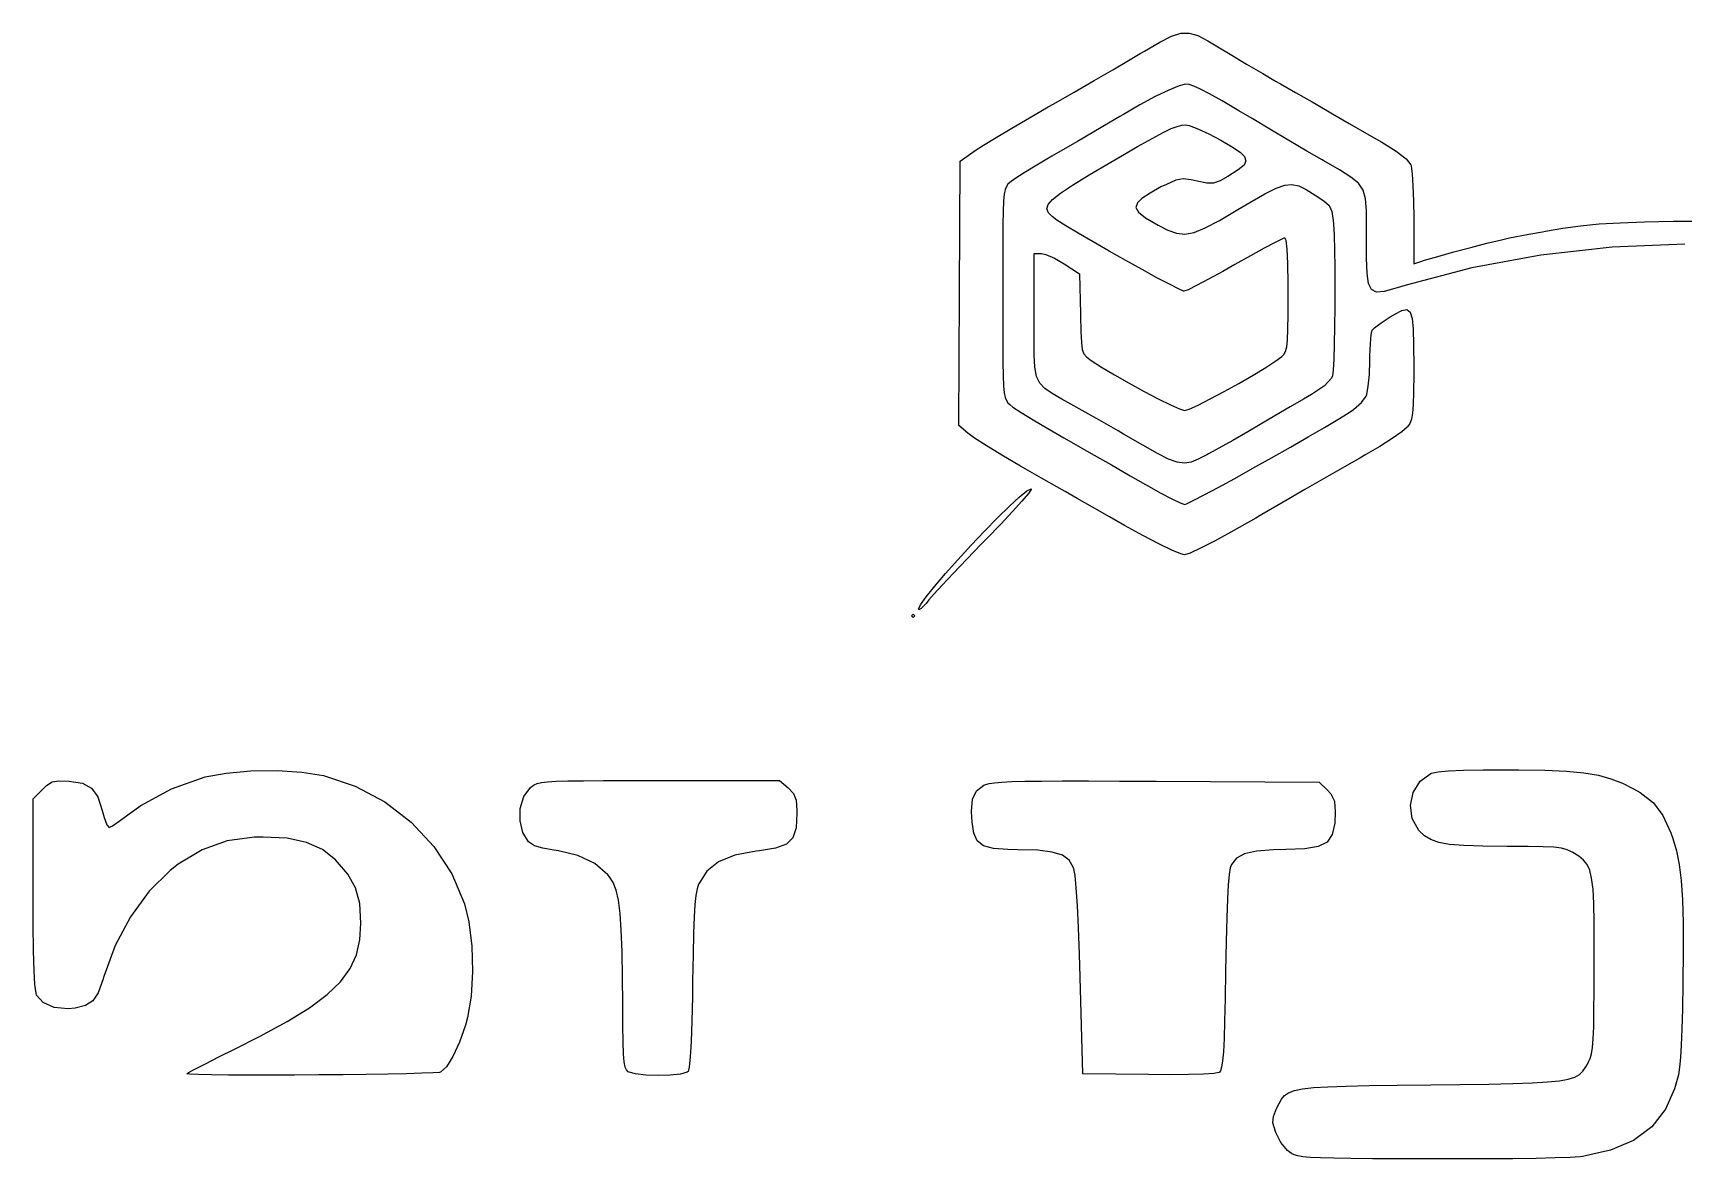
# Model space of a CAD drawing. Extents: x 111.7 to 189.1, y -142.8 to -74.9.
# Drawn here: x 168.5 to 180.84, y -86.37 to -77.95 of the extents above; entities that cross this region are included whole.
import ezdxf

# ---------------------------------------------------------------- set-up
doc = ezdxf.new("R2010")
doc.units = 0
doc.layers.add('BLACK', color=7, linetype='CONTINUOUS')

msp = doc.modelspace()

# ---------------------------------------------------------------- linework, layer by layer
at = {"layer": 'BLACK', "linetype": 'CONTINUOUS'}
for p, q in [((176.922, -78.019), (177.009, -77.9744)), ((177.009, -77.9744), (177.079, -77.9517)), ((177.079, -77.9517), (177.141, -77.9504)), ((177.141, -77.9504), (177.205, -77.9698)), ((177.205, -77.9698), (177.281, -78.0094)), ((176.687, -78.1558), (176.774, -78.1048)), ((176.774, -78.1048), (176.806, -78.0863)), ((176.806, -78.0863), (176.922, -78.019)), ((177.281, -78.0094), (177.38, -78.0686)), ((177.38, -78.0686), (177.448, -78.1097)), ((177.448, -78.1097), (177.57, -78.1828)), ((176.43, -78.3051), (176.569, -78.2245)), ((176.569, -78.2245), (176.687, -78.1558)), ((177.57, -78.1828), (177.69, -78.2529)), ((176.28, -78.3921), (176.43, -78.3051)), ((177.067, -78.3445), (176.989, -78.3769)), ((177.114, -78.333), (177.067, -78.3445)), ((177.141, -78.3361), (177.114, -78.333)), ((177.176, -78.3473), (177.141, -78.3361)), ((177.225, -78.3695), (177.176, -78.3473)), ((177.69, -78.2529), (177.787, -78.3093)), ((177.787, -78.3093), (177.823, -78.3297)), ((177.823, -78.3297), (177.935, -78.3943)), ((176.087, -78.5035), (176.128, -78.4796)), ((176.128, -78.4796), (176.28, -78.3921)), ((176.887, -78.4262), (176.771, -78.4882)), ((176.989, -78.3769), (176.887, -78.4262)), ((177.293, -78.4057), (177.225, -78.3695)), ((177.387, -78.4587), (177.293, -78.4057)), ((177.511, -78.5315), (177.387, -78.4587)), ((177.935, -78.3943), (178.059, -78.4658)), ((178.059, -78.4658), (178.174, -78.5321)), ((175.814, -78.6626), (175.946, -78.5849)), ((175.946, -78.5849), (176.087, -78.5035)), ((176.623, -78.5749), (176.538, -78.6252)), ((176.649, -78.5589), (176.623, -78.5749)), ((176.771, -78.4882), (176.649, -78.5589)), ((177.611, -78.5908), (177.511, -78.5315)), ((177.743, -78.6693), (177.611, -78.5908)), ((178.174, -78.5321), (178.211, -78.5538)), ((178.211, -78.5538), (178.337, -78.6263)), ((175.698, -78.7322), (175.814, -78.6626)), ((176.428, -78.6893), (176.305, -78.7607)), ((176.538, -78.6252), (176.428, -78.6893)), ((176.863, -78.7384), (176.945, -78.6947)), ((176.945, -78.6947), (177.005, -78.6656)), ((177.005, -78.6656), (177.05, -78.6483)), ((177.05, -78.6483), (177.085, -78.64)), ((177.085, -78.64), (177.116, -78.6379)), ((177.116, -78.6379), (177.141, -78.6425)), ((177.141, -78.6425), (177.206, -78.6664)), ((177.206, -78.6664), (177.288, -78.7048)), ((177.288, -78.7048), (177.376, -78.7512)), ((177.885, -78.7532), (177.743, -78.6693)), ((178.337, -78.6263), (178.467, -78.7017)), ((178.467, -78.7017), (178.58, -78.7667)), ((175.43, -78.9096), (175.524, -78.8414)), ((175.524, -78.8414), (175.54, -78.8299)), ((175.54, -78.8299), (175.604, -78.7895)), ((175.604, -78.7895), (175.698, -78.7322)), ((176.18, -78.8327), (176.113, -78.8718)), ((176.305, -78.7607), (176.18, -78.8327)), ((176.614, -78.8809), (176.755, -78.7995)), ((176.755, -78.7995), (176.863, -78.7384)), ((177.376, -78.7512), (177.458, -78.799)), ((177.458, -78.799), (177.521, -78.8417)), ((177.521, -78.8417), (177.553, -78.8727)), ((178.021, -78.8331), (177.885, -78.7532)), ((178.135, -78.8995), (178.021, -78.8331)), ((178.58, -78.7667), (178.688, -78.8336)), ((178.688, -78.8336), (178.762, -78.8915)), ((175.424, -79.8972), (175.43, -78.9096)), ((176.003, -78.9374), (175.908, -78.9955)), ((176.113, -78.8718), (176.003, -78.9374)), ((176.394, -79.0106), (176.556, -78.9151)), ((176.556, -78.9151), (176.614, -78.8809)), ((177.508, -78.9744), (177.429, -79.0232)), ((177.551, -78.9378), (177.508, -78.9744)), ((177.563, -78.9058), (177.551, -78.9378)), ((177.553, -78.8727), (177.563, -78.9058)), ((178.147, -78.9064), (178.135, -78.8995)), ((178.264, -78.9743), (178.147, -78.9064)), ((178.348, -79.0272), (178.264, -78.9743)), ((178.762, -78.8915), (178.797, -78.9359)), ((178.797, -78.9359), (178.8, -78.9462)), ((178.8, -78.9462), (178.808, -79.0036)), ((175.774, -79.0975), (175.765, -79.1203)), ((175.785, -79.0818), (175.774, -79.0975)), ((175.799, -79.0684), (175.785, -79.0818)), ((175.837, -79.0409), (175.799, -79.0684)), ((175.908, -78.9955), (175.837, -79.0409)), ((176.179, -79.1472), (176.269, -79.0869)), ((176.269, -79.0869), (176.394, -79.0106)), ((176.97, -79.0819), (176.93, -79.1015)), ((177.042, -79.051), (176.97, -79.0819)), ((177.096, -79.0402), (177.042, -79.051)), ((177.155, -79.047), (177.096, -79.0402)), ((177.201, -79.058), (177.155, -79.047)), ((177.272, -79.0737), (177.201, -79.058)), ((177.322, -79.0737), (177.272, -79.0737)), ((177.373, -79.0548), (177.322, -79.0737)), ((177.429, -79.0232), (177.373, -79.0548)), ((177.79, -79.1106), (177.855, -79.0872)), ((177.855, -79.0872), (177.909, -79.0822)), ((177.909, -79.0822), (177.96, -79.094)), ((177.96, -79.094), (178.015, -79.1211)), ((178.406, -79.0743), (178.348, -79.0272)), ((178.441, -79.1252), (178.406, -79.0743)), ((178.808, -79.0036), (178.813, -79.0941)), ((178.813, -79.0941), (178.817, -79.2076)), ((175.753, -79.2072), (175.75, -79.2813)), ((175.758, -79.1552), (175.753, -79.2072)), ((175.765, -79.1203), (175.758, -79.1552)), ((176.086, -79.2329), (176.119, -79.1948)), ((176.119, -79.1948), (176.179, -79.1472)), ((176.754, -79.2209), (176.741, -79.2541)), ((176.788, -79.1889), (176.754, -79.2209)), ((176.85, -79.1471), (176.788, -79.1889)), ((176.93, -79.1015), (176.85, -79.1471)), ((177.504, -79.2711), (177.593, -79.2184)), ((177.593, -79.2184), (177.705, -79.1538)), ((177.705, -79.1538), (177.79, -79.1106)), ((178.015, -79.1211), (178.083, -79.162)), ((178.083, -79.162), (178.148, -79.204)), ((178.148, -79.204), (178.187, -79.2411)), ((178.459, -79.1894), (178.441, -79.1252)), ((178.466, -79.2764), (178.459, -79.1894)), ((178.817, -79.2076), (178.819, -79.334)), ((175.75, -79.2813), (175.748, -79.3824)), ((176.077, -79.2648), (176.086, -79.2329)), ((176.088, -79.2939), (176.077, -79.2648)), ((176.116, -79.3232), (176.088, -79.2939)), ((176.116, -79.3235), (176.116, -79.3232)), ((176.152, -79.3488), (176.116, -79.3235)), ((176.741, -79.2541), (176.761, -79.2889)), ((176.761, -79.2889), (176.815, -79.3313)), ((176.815, -79.3313), (176.909, -79.3872)), ((177.367, -79.3512), (177.504, -79.2711)), ((178.187, -79.2411), (178.207, -79.2857)), ((178.207, -79.2857), (178.218, -79.3532)), ((178.467, -79.3956), (178.466, -79.2764)), ((178.819, -79.334), (178.819, -79.6753)), ((175.748, -79.3824), (175.747, -79.5155)), ((176.219, -79.3911), (176.152, -79.3488)), ((176.312, -79.4465), (176.219, -79.3911)), ((176.422, -79.511), (176.312, -79.4465)), ((176.909, -79.3872), (176.98, -79.4247)), ((176.98, -79.4247), (177.045, -79.4482)), ((177.045, -79.4482), (177.108, -79.4543)), ((177.108, -79.4543), (177.177, -79.4412)), ((177.177, -79.4412), (177.26, -79.4073)), ((177.26, -79.4073), (177.367, -79.3512)), ((178.218, -79.3532), (178.22, -79.3789)), ((178.22, -79.3789), (178.225, -79.4607)), ((178.225, -79.4607), (178.228, -79.5722)), ((178.467, -79.4777), (178.467, -79.3956)), ((179.574, -79.4755), (179.68, -79.4554)), ((179.68, -79.4554), (179.781, -79.4361)), ((179.781, -79.4361), (179.803, -79.4318)), ((179.803, -79.4318), (179.933, -79.4095)), ((179.933, -79.4095), (180.065, -79.3918)), ((180.065, -79.3918), (180.206, -79.3783)), ((180.206, -79.3783), (180.363, -79.3686)), ((180.363, -79.3686), (180.545, -79.3621)), ((180.545, -79.3621), (180.759, -79.3584)), ((180.759, -79.3584), (181.012, -79.3569)), ((175.747, -79.5155), (175.747, -79.6856)), ((176.543, -79.5806), (176.422, -79.511)), ((176.668, -79.6512), (176.543, -79.5806)), ((177.701, -79.5594), (177.598, -79.6159)), ((177.783, -79.5158), (177.701, -79.5594)), ((177.837, -79.489), (177.783, -79.5158)), ((177.855, -79.4822), (177.837, -79.489)), ((177.866, -79.503), (177.855, -79.4822)), ((177.873, -79.5663), (177.866, -79.503)), ((177.878, -79.6733), (177.873, -79.5663)), ((178.228, -79.5722), (178.229, -79.705)), ((178.467, -79.6336), (178.467, -79.4777)), ((179, -79.6207), (179.12, -79.5875)), ((179.12, -79.5875), (179.246, -79.5537)), ((179.246, -79.5537), (179.365, -79.5228)), ((179.365, -79.5228), (179.466, -79.4981)), ((179.466, -79.4981), (179.534, -79.4831)), ((179.534, -79.4831), (179.574, -79.4755)), ((180.303, -79.5528), (179.77, -79.6115)), ((180.845, -79.5304), (180.303, -79.5528)), ((175.747, -79.6856), (175.747, -79.8976)), ((175.981, -80.0676), (175.981, -79.5995)), ((175.981, -79.5995), (176.037, -79.5995)), ((176.037, -79.5995), (176.069, -79.606)), ((176.069, -79.606), (176.135, -79.6337)), ((176.135, -79.6337), (176.207, -79.6757)), ((176.207, -79.6757), (176.321, -79.7519)), ((176.789, -79.7189), (176.668, -79.6512)), ((177.482, -79.6816), (177.392, -79.7326)), ((177.598, -79.6159), (177.482, -79.6816)), ((177.881, -79.8253), (177.878, -79.6733)), ((178.229, -79.705), (178.23, -79.8505)), ((178.471, -79.7475), (178.467, -79.6336)), ((179.254, -79.7063), (178.762, -79.8365)), ((178.819, -79.6753), (178.872, -79.6587)), ((178.872, -79.6587), (178.9, -79.6498)), ((178.9, -79.6498), (179, -79.6207)), ((179.77, -79.6115), (179.254, -79.7063)), ((176.321, -79.7519), (176.328, -80.0499)), ((176.9, -79.7797), (176.789, -79.7189)), ((176.993, -79.8295), (176.9, -79.7797)), ((177.062, -79.8644), (176.993, -79.8295)), ((177.195, -79.8387), (177.132, -79.8697)), ((177.284, -79.7917), (177.195, -79.8387)), ((177.392, -79.7326), (177.284, -79.7917)), ((177.881, -79.9035), (177.881, -79.8253)), ((178.482, -79.8244), (178.471, -79.7475)), ((178.504, -79.8693), (178.482, -79.8244)), ((178.762, -79.8365), (178.679, -79.8618)), ((175.418, -80.8848), (175.424, -79.8972)), ((175.747, -79.8976), (175.747, -80.1078)), ((177.098, -79.8804), (177.062, -79.8644)), ((177.101, -79.8809), (177.098, -79.8804)), ((177.132, -79.8697), (177.101, -79.8809)), ((177.88, -80.0547), (177.881, -79.9035)), ((178.23, -79.8505), (178.229, -80.0002)), ((178.541, -79.8872), (178.504, -79.8693)), ((178.599, -79.883), (178.541, -79.8872)), ((178.679, -79.8618), (178.599, -79.883)), ((175.981, -80.232), (175.981, -80.0676)), ((176.328, -80.0499), (176.328, -80.0635)), ((176.328, -80.0635), (176.331, -80.1824)), ((177.879, -80.1661), (177.88, -80.0547)), ((178.229, -80.0002), (178.228, -80.1455)), ((178.576, -80.1168), (178.642, -80.0733)), ((178.642, -80.0733), (178.682, -80.0493)), ((178.682, -80.0493), (178.731, -80.0244)), ((178.731, -80.0244), (178.767, -80.0189)), ((178.767, -80.0189), (178.792, -80.0374)), ((178.792, -80.0374), (178.807, -80.0846)), ((178.807, -80.0846), (178.815, -80.165)), ((175.747, -80.1078), (175.747, -80.2782)), ((176.331, -80.1824), (176.335, -80.264)), ((177.876, -80.2447), (177.879, -80.1661)), ((178.228, -80.1455), (178.225, -80.2781)), ((178.495, -80.274), (178.501, -80.2056)), ((178.501, -80.2056), (178.509, -80.1715)), ((178.509, -80.1715), (178.527, -80.154)), ((178.527, -80.154), (178.576, -80.1168)), ((178.815, -80.165), (178.818, -80.2831)), ((175.747, -80.2782), (175.748, -80.4117)), ((175.982, -80.3569), (175.981, -80.232)), ((176.335, -80.264), (176.342, -80.317)), ((176.342, -80.317), (176.354, -80.3503)), ((177.847, -80.3545), (177.86, -80.3318)), ((177.86, -80.3318), (177.87, -80.2976)), ((177.87, -80.2976), (177.876, -80.2447)), ((178.225, -80.2781), (178.222, -80.3893)), ((178.491, -80.3643), (178.495, -80.274)), ((178.818, -80.2831), (178.819, -80.4435)), ((175.748, -80.4117), (175.75, -80.5132)), ((175.987, -80.4496), (175.982, -80.3569)), ((176, -80.5175), (175.987, -80.4496)), ((176.354, -80.3503), (176.372, -80.3725)), ((176.372, -80.3725), (176.398, -80.3925)), ((176.398, -80.3925), (176.409, -80.3998)), ((176.409, -80.3998), (176.486, -80.4493)), ((176.486, -80.4493), (176.583, -80.5071)), ((177.619, -80.5086), (177.714, -80.4511)), ((177.714, -80.4511), (177.789, -80.4026)), ((177.789, -80.4026), (177.834, -80.3681)), ((177.834, -80.3681), (177.847, -80.3545)), ((178.222, -80.3893), (178.217, -80.4706)), ((178.488, -80.5025), (178.491, -80.4017)), ((178.491, -80.4017), (178.491, -80.3643)), ((178.819, -80.4435), (178.819, -80.5027)), ((175.75, -80.5132), (175.753, -80.5876)), ((176.024, -80.568), (176, -80.5175)), ((176.062, -80.6083), (176.024, -80.568)), ((176.583, -80.5071), (176.692, -80.5688)), ((176.692, -80.5688), (176.803, -80.6297)), ((177.402, -80.6313), (177.512, -80.5702)), ((177.512, -80.5702), (177.619, -80.5086)), ((178.204, -80.5321), (178.151, -80.5883)), ((178.212, -80.5136), (178.204, -80.5321)), ((178.217, -80.4706), (178.212, -80.5136)), ((178.479, -80.5916), (178.488, -80.5025)), ((178.819, -80.5027), (178.818, -80.6335)), ((175.753, -80.5876), (175.758, -80.64)), ((175.758, -80.64), (175.765, -80.6753)), ((175.765, -80.6753), (175.774, -80.6985)), ((175.774, -80.6985), (175.785, -80.7146)), ((176.116, -80.646), (176.062, -80.6083)), ((176.19, -80.6882), (176.116, -80.646)), ((176.256, -80.7249), (176.19, -80.6882)), ((176.803, -80.6297), (176.909, -80.6851)), ((176.909, -80.6851), (177.001, -80.7304)), ((177.207, -80.732), (177.297, -80.6868)), ((177.297, -80.6868), (177.402, -80.6313)), ((177.996, -80.6869), (177.896, -80.7453)), ((178.056, -80.6521), (177.996, -80.6869)), ((178.151, -80.5883), (178.056, -80.6521)), ((178.428, -80.7122), (178.463, -80.6655)), ((178.463, -80.6655), (178.468, -80.6539)), ((178.468, -80.6539), (178.479, -80.5916)), ((178.818, -80.6335), (178.815, -80.728)), ((175.785, -80.7146), (175.799, -80.7286)), ((175.799, -80.7286), (175.823, -80.7468)), ((175.823, -80.7468), (175.886, -80.788)), ((175.886, -80.788), (175.975, -80.8434)), ((176.362, -80.7846), (176.256, -80.7249)), ((176.487, -80.8558), (176.362, -80.7846)), ((177.001, -80.7304), (177.069, -80.7609)), ((177.069, -80.7609), (177.106, -80.7722)), ((177.106, -80.7722), (177.14, -80.7621)), ((177.14, -80.7621), (177.207, -80.732)), ((177.782, -80.8121), (177.67, -80.8785)), ((177.896, -80.7453), (177.782, -80.8121)), ((178.252, -80.8404), (178.329, -80.7936)), ((178.329, -80.7936), (178.368, -80.7657)), ((178.368, -80.7657), (178.428, -80.7122)), ((178.81, -80.7938), (178.802, -80.8386)), ((178.815, -80.728), (178.81, -80.7938)), ((175.485, -80.9413), (175.418, -80.8848)), ((175.536, -80.9787), (175.485, -80.9413)), ((175.975, -80.8434), (176.084, -80.9082)), ((176.084, -80.9082), (176.204, -80.9774)), ((176.609, -80.9261), (176.487, -80.8558)), ((176.649, -80.9498), (176.609, -80.9261)), ((176.793, -81.033), (176.649, -80.9498)), ((177.58, -80.9312), (177.466, -80.9969)), ((177.67, -80.8785), (177.58, -80.9312)), ((178.031, -80.9706), (178.151, -80.9006)), ((178.151, -80.9006), (178.252, -80.8404)), ((178.73, -80.9328), (178.659, -80.9831)), ((178.771, -80.8975), (178.73, -80.9328)), ((178.772, -80.896), (178.771, -80.8975)), ((178.789, -80.8701), (178.772, -80.896)), ((178.802, -80.8386), (178.789, -80.8701)), ((175.623, -81.0349), (175.536, -80.9787)), ((175.74, -81.1061), (175.623, -81.0349)), ((176.204, -80.9774), (176.26, -81.0096)), ((176.26, -81.0096), (176.408, -81.0938)), ((176.903, -81.0945), (176.793, -81.033)), ((177.363, -81.0552), (177.285, -81.0976)), ((177.466, -80.9969), (177.363, -81.0552)), ((177.757, -81.1263), (177.897, -81.047)), ((177.897, -81.047), (178.031, -80.9706)), ((178.566, -81.0419), (178.461, -81.1027)), ((178.659, -80.9831), (178.566, -81.0419)), ((175.879, -81.1887), (175.74, -81.1061)), ((176.037, -81.2793), (175.879, -81.1887)), ((176.408, -81.0938), (176.559, -81.1803)), ((176.559, -81.1803), (176.699, -81.2608)), ((176.987, -81.1361), (176.903, -81.0945)), ((177.052, -81.1595), (176.987, -81.1361)), ((177.106, -81.1664), (177.052, -81.1595)), ((177.156, -81.1584), (177.106, -81.1664)), ((177.209, -81.1372), (177.156, -81.1584)), ((177.272, -81.1047), (177.209, -81.1372)), ((177.285, -81.0976), (177.272, -81.1047)), ((177.616, -81.2052), (177.757, -81.1263)), ((178.301, -81.1932), (178.161, -81.2735)), ((178.415, -81.1283), (178.301, -81.1932)), ((178.461, -81.1027), (178.415, -81.1283)), ((176.152, -81.3446), (176.037, -81.2793)), ((176.699, -81.2608), (176.814, -81.3266)), ((177.358, -81.3476), (177.481, -81.2801)), ((177.481, -81.2801), (177.616, -81.2052)), ((178.161, -81.2735), (178.005, -81.3635)), ((175.797, -81.4886), (175.871, -81.4199)), ((175.871, -81.4199), (175.927, -81.3747)), ((175.939, -81.3937), (175.891, -81.4507)), ((175.927, -81.3747), (175.959, -81.3584)), ((175.96, -81.3627), (175.939, -81.3937)), ((175.959, -81.3584), (175.96, -81.3627)), ((176.213, -81.3785), (176.152, -81.3446)), ((176.304, -81.4304), (176.213, -81.3785)), ((176.418, -81.4951), (176.304, -81.4304)), ((176.814, -81.3266), (176.823, -81.3322)), ((176.823, -81.3322), (176.923, -81.3881)), ((176.923, -81.3881), (177.01, -81.4336)), ((177.01, -81.4336), (177.074, -81.4643)), ((177.171, -81.4464), (177.252, -81.4042)), ((177.252, -81.4042), (177.358, -81.3476)), ((178.005, -81.3635), (177.842, -81.4576)), ((175.708, -81.5752), (175.797, -81.4886)), ((175.821, -81.5291), (175.732, -81.624)), ((175.891, -81.4507), (175.821, -81.5291)), ((176.545, -81.5673), (176.418, -81.4951)), ((176.658, -81.6319), (176.545, -81.5673)), ((177.074, -81.4643), (177.107, -81.4756)), ((177.107, -81.4756), (177.12, -81.4709)), ((177.12, -81.4709), (177.171, -81.4464)), ((177.684, -81.5502), (177.638, -81.5769)), ((177.842, -81.4576), (177.684, -81.5502)), ((175.511, -81.7807), (175.612, -81.6744)), ((175.612, -81.6744), (175.708, -81.5752)), ((175.732, -81.624), (175.628, -81.731)), ((176.795, -81.7079), (176.658, -81.6319)), ((177.474, -81.6705), (177.335, -81.7467)), ((177.638, -81.5769), (177.474, -81.6705)), ((175.412, -81.8885), (175.511, -81.7807)), ((175.587, -81.7724), (175.478, -81.8847)), ((175.628, -81.731), (175.587, -81.7724)), ((176.915, -81.7708), (176.795, -81.7079)), ((177.012, -81.8174), (176.915, -81.7708)), ((177.225, -81.8034), (177.148, -81.8388)), ((177.335, -81.7467), (177.225, -81.8034)), ((175.32, -81.9924), (175.412, -81.8885)), ((175.478, -81.8847), (175.378, -81.9888)), ((177.079, -81.8449), (177.012, -81.8174)), ((177.106, -81.851), (177.079, -81.8449)), ((177.148, -81.8388), (177.106, -81.851)), ((175.239, -82.0869), (175.32, -81.9924)), ((175.378, -81.9888), (175.294, -82.0783)), ((175.133, -82.2259), (175.175, -82.1666)), ((175.175, -82.1666), (175.239, -82.0869)), ((175.231, -82.1471), (175.195, -82.189)), ((175.294, -82.0783), (175.231, -82.1471)), ((175.066, -82.3084), (175.078, -82.2966)), ((175.078, -82.2966), (175.09, -82.3084)), ((175.118, -82.2594), (175.133, -82.2259)), ((175.119, -82.2635), (175.118, -82.2594)), ((175.138, -82.2533), (175.119, -82.2635)), ((175.174, -82.2151), (175.138, -82.2533)), ((175.195, -82.189), (175.174, -82.2151)), ((175.078, -82.3201), (175.066, -82.3084)), ((175.09, -82.3084), (175.078, -82.3201)), ((168.643, -83.5495), (168.693, -83.5408)), ((168.693, -83.5408), (168.77, -83.5446)), ((169.533, -83.6013), (169.786, -83.5131)), ((169.786, -83.5131), (169.942, -83.4838)), ((169.942, -83.4838), (170.128, -83.4674)), ((170.128, -83.4674), (170.323, -83.4649)), ((170.323, -83.4649), (170.509, -83.4766)), ((170.509, -83.4766), (170.669, -83.5026)), ((170.669, -83.5026), (170.907, -83.5815)), ((172.497, -83.5424), (172.613, -83.5408)), ((172.613, -83.5408), (172.763, -83.54)), ((172.763, -83.54), (172.949, -83.5397)), ((172.949, -83.5397), (173.178, -83.5397)), ((173.178, -83.5397), (174.079, -83.5397)), ((174.079, -83.5397), (174.143, -83.5947)), ((178.867, -83.5447), (178.947, -83.4879)), ((178.947, -83.4879), (178.953, -83.4855)), ((178.953, -83.4855), (179.001, -83.475)), ((179.001, -83.475), (179.079, -83.4673)), ((179.079, -83.4673), (179.191, -83.4623)), ((179.191, -83.4623), (179.341, -83.4598)), ((179.341, -83.4598), (179.534, -83.4596)), ((179.534, -83.4596), (179.603, -83.46)), ((179.603, -83.46), (179.8, -83.4632)), ((179.8, -83.4632), (179.96, -83.4702)), ((179.96, -83.4702), (180.09, -83.4823)), ((180.09, -83.4823), (180.199, -83.5005)), ((180.199, -83.5005), (180.293, -83.526)), ((180.293, -83.526), (180.379, -83.5599)), ((168.499, -83.6768), (168.571, -83.6054)), ((168.571, -83.6054), (168.601, -83.5764)), ((168.601, -83.5764), (168.643, -83.5495)), ((168.77, -83.5446), (168.868, -83.5605)), ((168.868, -83.5605), (168.937, -83.5963)), ((168.937, -83.5963), (168.983, -83.6607)), ((168.983, -83.6607), (169.015, -83.7628)), ((169.304, -83.7263), (169.533, -83.6013)), ((170.907, -83.5815), (171.129, -83.6993)), ((172.141, -83.7475), (172.167, -83.6601)), ((172.167, -83.6601), (172.217, -83.5925)), ((172.217, -83.5925), (172.229, -83.5824)), ((172.229, -83.5824), (172.246, -83.5708)), ((172.246, -83.5708), (172.267, -83.5616)), ((172.267, -83.5616), (172.299, -83.5543)), ((172.299, -83.5543), (172.344, -83.5489)), ((172.344, -83.5489), (172.409, -83.545)), ((172.409, -83.545), (172.497, -83.5424)), ((174.143, -83.5947), (174.182, -83.6357)), ((174.182, -83.6357), (174.202, -83.687)), ((175.522, -83.6793), (175.552, -83.6169)), ((175.552, -83.6169), (175.606, -83.5746)), ((175.606, -83.5746), (175.62, -83.5688)), ((175.62, -83.5688), (175.646, -83.5617)), ((175.646, -83.5617), (175.685, -83.5558)), ((175.685, -83.5558), (175.74, -83.5511)), ((175.74, -83.5511), (175.814, -83.5476)), ((175.814, -83.5476), (175.912, -83.5451)), ((175.912, -83.5451), (176.038, -83.5435)), ((176.038, -83.5435), (176.195, -83.5428)), ((176.195, -83.5428), (176.388, -83.5429)), ((176.388, -83.5429), (176.619, -83.5436)), ((176.619, -83.5436), (176.894, -83.5449)), ((176.894, -83.5449), (178.112, -83.5514)), ((178.112, -83.5514), (178.172, -83.6082)), ((178.172, -83.6082), (178.2, -83.6387)), ((178.2, -83.6387), (178.226, -83.6934)), ((178.795, -83.7256), (178.815, -83.6281)), ((178.815, -83.6281), (178.867, -83.5447)), ((180.379, -83.5599), (180.466, -83.6035)), ((180.466, -83.6035), (180.512, -83.6301)), ((180.512, -83.6301), (180.61, -83.7064)), ((168.499, -84.3811), (168.499, -83.6768)), ((169.015, -83.7628), (169.03, -83.8169)), ((169.208, -83.7956), (169.304, -83.7263)), ((171.129, -83.6993), (171.326, -83.8509)), ((172.139, -83.8415), (172.141, -83.7475)), ((174.202, -83.687), (174.208, -83.7648)), ((174.208, -83.7827), (174.202, -83.8927)), ((174.208, -83.7648), (174.208, -83.7827)), ((175.513, -83.7709), (175.522, -83.6793)), ((175.518, -83.8502), (175.513, -83.7709)), ((178.226, -83.6934), (178.232, -83.7724)), ((178.232, -83.7724), (178.229, -83.859)), ((178.808, -83.8247), (178.795, -83.7256)), ((180.61, -83.7064), (180.682, -83.8016)), ((169.03, -83.8169), (169.051, -83.8706)), ((169.051, -83.8706), (169.067, -83.8915)), ((169.067, -83.8915), (169.092, -83.8792)), ((169.092, -83.8792), (169.143, -83.8446)), ((169.143, -83.8446), (169.208, -83.7956)), ((171.326, -83.8509), (171.495, -84.0316)), ((172.16, -83.9291), (172.139, -83.8415)), ((174.202, -83.8927), (174.178, -83.968)), ((175.531, -83.9329), (175.518, -83.8502)), ((178.229, -83.859), (178.21, -83.9428)), ((178.857, -83.9129), (178.808, -83.8247)), ((180.682, -83.8016), (180.741, -83.9297)), ((169.951, -83.991), (169.764, -84.0571)), ((170.154, -83.9633), (169.951, -83.991)), ((170.218, -83.9618), (170.154, -83.9633)), ((170.399, -83.9714), (170.218, -83.9618)), ((170.544, -84.002), (170.399, -83.9714)), ((170.663, -84.0561), (170.544, -84.002)), ((171.495, -84.0316), (171.629, -84.2367)), ((172.202, -83.9972), (172.16, -83.9291)), ((172.247, -84.0278), (172.202, -83.9972)), ((172.309, -84.0451), (172.247, -84.0278)), ((174.13, -84.0165), (174.049, -84.0461)), ((174.178, -83.968), (174.13, -84.0165)), ((175.557, -83.9903), (175.531, -83.9329)), ((175.603, -84.0269), (175.557, -83.9903)), ((175.677, -84.0472), (175.603, -84.0269)), ((178.105, -84.0339), (178.004, -84.0511)), ((178.171, -83.9994), (178.105, -84.0339)), ((178.21, -83.9428), (178.171, -83.9994)), ((178.86, -83.9158), (178.857, -83.9129)), ((178.899, -83.9531), (178.86, -83.9158)), ((178.946, -83.9816), (178.899, -83.9531)), ((179.006, -84.0024), (178.946, -83.9816)), ((179.087, -84.0167), (179.006, -84.0024)), ((179.194, -84.0255), (179.087, -84.0167)), ((179.336, -84.0302), (179.194, -84.0255)), ((179.517, -84.0317), (179.336, -84.0302)), ((179.523, -84.0317), (179.517, -84.0317)), ((179.674, -84.0324), (179.523, -84.0317)), ((179.786, -84.0346), (179.674, -84.0324)), ((179.867, -84.039), (179.786, -84.0346)), ((180.741, -83.9297), (180.756, -83.9718)), ((180.756, -83.9718), (180.782, -84.0641)), ((169.764, -84.0571), (169.583, -84.1655)), ((170.759, -84.1334), (170.663, -84.0561)), ((170.852, -84.2391), (170.759, -84.1334)), ((172.392, -84.0608), (172.309, -84.0451)), ((172.427, -84.0656), (172.392, -84.0608)), ((172.571, -84.0993), (172.427, -84.0656)), ((172.698, -84.1608), (172.571, -84.0993)), ((173.623, -84.1473), (173.535, -84.2175)), ((173.744, -84.0983), (173.623, -84.1473)), ((173.903, -84.0676), (173.744, -84.0983)), ((173.929, -84.0646), (173.903, -84.0676)), ((174.049, -84.0461), (173.929, -84.0646)), ((175.786, -84.0557), (175.677, -84.0472)), ((175.861, -84.057), (175.786, -84.0557)), ((176.009, -84.0614), (175.861, -84.057)), ((176.117, -84.0742), (176.009, -84.0614)), ((176.193, -84.0978), (176.117, -84.0742)), ((176.243, -84.1345), (176.193, -84.0978)), ((176.274, -84.1866), (176.243, -84.1345)), ((177.494, -84.1202), (177.457, -84.1671)), ((177.554, -84.0874), (177.494, -84.1202)), ((177.645, -84.067), (177.554, -84.0874)), ((177.771, -84.0572), (177.645, -84.067)), ((177.864, -84.0558), (177.771, -84.0572)), ((178.004, -84.0511), (177.864, -84.0558)), ((179.924, -84.0462), (179.867, -84.039)), ((179.965, -84.0571), (179.924, -84.0462)), ((179.998, -84.0724), (179.965, -84.0571)), ((180.008, -84.078), (179.998, -84.0724)), ((180.052, -84.1062), (180.008, -84.078)), ((180.088, -84.1339), (180.052, -84.1062)), ((180.115, -84.1668), (180.088, -84.1339)), ((180.782, -84.0641), (180.803, -84.1674)), ((169.523, -84.2119), (169.366, -84.3679)), ((169.583, -84.1655), (169.523, -84.2119)), ((170.91, -84.3429), (170.852, -84.2391)), ((171.629, -84.2367), (171.725, -84.4614)), ((172.795, -84.2435), (172.698, -84.1608)), ((172.807, -84.2584), (172.795, -84.2435)), ((172.835, -84.3026), (172.807, -84.2584)), ((173.535, -84.2175), (173.475, -84.3117)), ((176.279, -84.1996), (176.274, -84.1866)), ((176.288, -84.2496), (176.279, -84.1996)), ((176.296, -84.3424), (176.288, -84.2496)), ((177.44, -84.2432), (177.432, -84.3191)), ((177.448, -84.1931), (177.44, -84.2432)), ((177.457, -84.1671), (177.448, -84.1931)), ((180.135, -84.2103), (180.115, -84.1668)), ((180.149, -84.2699), (180.135, -84.2103)), ((180.159, -84.3511), (180.149, -84.2699)), ((180.803, -84.1674), (180.817, -84.2876)), ((168.5, -84.6194), (168.499, -84.3811)), ((169.366, -84.3679), (169.227, -84.5579)), ((170.941, -84.4602), (170.91, -84.3429)), ((172.857, -84.3598), (172.835, -84.3026)), ((172.874, -84.4348), (172.857, -84.3598)), ((173.453, -84.3987), (173.446, -84.4665)), ((173.462, -84.3501), (173.453, -84.3987)), ((173.474, -84.3152), (173.462, -84.3501)), ((173.475, -84.3117), (173.474, -84.3152)), ((176.305, -84.4741), (176.296, -84.3424)), ((177.432, -84.3191), (177.426, -84.4251)), ((180.164, -84.4593), (180.159, -84.3511)), ((180.817, -84.2876), (180.827, -84.4309)), ((170.95, -84.6063), (170.941, -84.4602)), ((171.725, -84.4614), (171.757, -84.5967)), ((172.887, -84.5327), (172.874, -84.4348)), ((173.446, -84.4665), (173.44, -84.5591)), ((176.313, -84.6406), (176.305, -84.4741)), ((177.426, -84.4251), (177.421, -84.5653)), ((180.167, -84.6001), (180.164, -84.4593)), ((180.827, -84.4309), (180.832, -84.603)), ((168.503, -84.8121), (168.5, -84.6194)), ((169.227, -84.5579), (169.113, -84.7733)), ((170.942, -84.7305), (170.95, -84.6068)), ((170.95, -84.6068), (170.95, -84.6063)), ((171.757, -84.5967), (171.779, -84.7772)), ((172.896, -84.6584), (172.887, -84.5327)), ((173.44, -84.5591), (173.436, -84.6819)), ((176.321, -84.8379), (176.313, -84.6406)), ((177.421, -84.5653), (177.416, -84.744)), ((180.167, -84.779), (180.167, -84.6001)), ((180.832, -84.603), (180.833, -84.8101)), ((169.113, -84.7733), (169.028, -85.0055)), ((170.916, -84.8423), (170.942, -84.7305)), ((172.902, -84.8169), (172.896, -84.6584)), ((173.436, -84.6819), (173.432, -84.8406)), ((177.416, -84.744), (177.412, -84.9653)), ((168.507, -84.9603), (168.503, -84.8121)), ((170.869, -84.9455), (170.916, -84.8423)), ((171.779, -84.7772), (171.785, -84.9684)), ((172.906, -85.0132), (172.902, -84.8169)), ((173.432, -84.8406), (173.429, -85.0407)), ((176.326, -85.0087), (176.321, -84.8379)), ((180.167, -84.9107), (180.167, -84.779)), ((180.833, -84.8101), (180.83, -85.0579)), ((168.513, -85.0653), (168.507, -84.9603)), ((169.028, -85.0055), (169.021, -85.03)), ((170.797, -85.0436), (170.869, -84.9455)), ((171.785, -84.9684), (171.774, -85.1524)), ((172.907, -85.2099), (172.906, -85.0132)), ((176.345, -85.7325), (176.326, -85.0087)), ((177.412, -84.9653), (177.409, -85.1704)), ((180.167, -85.1068), (180.167, -84.9107)), ((168.522, -85.1283), (168.513, -85.0653)), ((168.526, -85.1444), (168.522, -85.1283)), ((168.576, -85.2004), (168.526, -85.1444)), ((168.986, -85.1264), (168.945, -85.1876)), ((169.021, -85.03), (168.986, -85.1264)), ((170.565, -85.2381), (170.697, -85.14)), ((170.697, -85.14), (170.797, -85.0436)), ((173.429, -85.0407), (173.427, -85.1532)), ((180.166, -85.2617), (180.167, -85.1068)), ((180.83, -85.0579), (180.827, -85.2465)), ((168.658, -85.2356), (168.576, -85.2004)), ((168.761, -85.2462), (168.658, -85.2356)), ((168.815, -85.2414), (168.761, -85.2462)), ((168.891, -85.2227), (168.815, -85.2414)), ((168.945, -85.1876), (168.891, -85.2227)), ((170.398, -85.3414), (170.565, -85.2381)), ((171.774, -85.1524), (171.747, -85.3113)), ((172.908, -85.3731), (172.907, -85.2099)), ((173.427, -85.1532), (173.423, -85.3382)), ((177.409, -85.1704), (177.405, -85.3386)), ((180.164, -85.3811), (180.166, -85.2617)), ((180.827, -85.2465), (180.824, -85.3991)), ((170.193, -85.4532), (170.398, -85.3414)), ((171.731, -85.3675), (171.687, -85.4966)), ((171.747, -85.3113), (171.731, -85.3675)), ((172.909, -85.4956), (172.908, -85.3731)), ((173.423, -85.3382), (173.418, -85.4904)), ((177.405, -85.3386), (177.401, -85.4693)), ((180.161, -85.4706), (180.164, -85.3811)), ((170.006, -85.5473), (170.193, -85.4532)), ((171.687, -85.4966), (171.638, -85.6038)), ((172.912, -85.5837), (172.909, -85.4956)), ((173.418, -85.4904), (173.411, -85.6063)), ((177.401, -85.4693), (177.396, -85.5669)), ((180.155, -85.5359), (180.161, -85.4706)), ((180.824, -85.3991), (180.819, -85.5181)), ((169.788, -85.6568), (169.889, -85.6056)), ((169.889, -85.6056), (170.006, -85.5473)), ((171.638, -85.6038), (171.589, -85.681)), ((172.917, -85.6437), (172.912, -85.5837)), ((173.411, -85.6063), (173.404, -85.6823)), ((177.39, -85.6363), (177.383, -85.6821)), ((177.396, -85.5669), (177.39, -85.6363)), ((180.126, -85.6437), (180.139, -85.6168)), ((180.139, -85.6168), (180.148, -85.5827)), ((180.148, -85.5827), (180.155, -85.5359)), ((180.814, -85.6103), (180.806, -85.6823)), ((180.819, -85.5181), (180.814, -85.6103)), ((169.649, -85.7323), (169.661, -85.7238)), ((169.671, -85.7358), (169.649, -85.7323)), ((169.661, -85.7238), (169.709, -85.6974)), ((169.734, -85.7386), (169.671, -85.7358)), ((169.709, -85.6974), (169.788, -85.6568)), ((169.833, -85.7406), (169.734, -85.7386)), ((169.96, -85.7419), (169.833, -85.7406)), ((170.109, -85.7426), (169.96, -85.7419)), ((170.276, -85.7426), (170.109, -85.7426)), ((170.453, -85.7421), (170.276, -85.7426)), ((170.636, -85.741), (170.453, -85.7421)), ((170.816, -85.7394), (170.636, -85.741)), ((170.99, -85.7374), (170.816, -85.7394)), ((171.15, -85.7349), (170.99, -85.7374)), ((171.291, -85.732), (171.15, -85.7349)), ((171.406, -85.7288), (171.291, -85.732)), ((171.49, -85.7252), (171.406, -85.7288)), ((171.537, -85.7214), (171.49, -85.7252)), ((171.544, -85.72), (171.537, -85.7214)), ((171.589, -85.681), (171.544, -85.72)), ((172.924, -85.6816), (172.917, -85.6437)), ((172.934, -85.7038), (172.924, -85.6816)), ((172.948, -85.7165), (172.934, -85.7038)), ((172.954, -85.72), (172.948, -85.7165)), ((173.003, -85.7337), (172.954, -85.72)), ((173.08, -85.7417), (173.003, -85.7337)), ((173.171, -85.7444), (173.08, -85.7417)), ((173.262, -85.7417), (173.171, -85.7444)), ((173.339, -85.7339), (173.262, -85.7417)), ((173.388, -85.7211), (173.339, -85.7339)), ((173.396, -85.715), (173.388, -85.7211)), ((173.404, -85.6823), (173.396, -85.715)), ((176.837, -85.7383), (176.345, -85.7325)), ((176.997, -85.7391), (176.837, -85.7383)), ((177.135, -85.7377), (176.997, -85.7391)), ((177.247, -85.7343), (177.135, -85.7377)), ((177.325, -85.7291), (177.247, -85.7343)), ((177.364, -85.7223), (177.325, -85.7291)), ((177.365, -85.7216), (177.364, -85.7223)), ((177.375, -85.709), (177.365, -85.7216)), ((177.383, -85.6821), (177.375, -85.709)), ((179.974, -85.7723), (180.023, -85.7565)), ((180.023, -85.7565), (180.058, -85.7364)), ((180.058, -85.7364), (180.084, -85.7114)), ((180.084, -85.7114), (180.105, -85.6809)), ((180.105, -85.6809), (180.126, -85.6442)), ((180.126, -85.6442), (180.126, -85.6437)), ((180.797, -85.7411), (180.784, -85.7932)), ((180.806, -85.6823), (180.797, -85.7411)), ((177.853, -85.8954), (177.884, -85.8743)), ((177.884, -85.8743), (177.927, -85.8578)), ((177.927, -85.8578), (177.988, -85.8452)), ((177.988, -85.8452), (178.07, -85.8358)), ((178.07, -85.8358), (178.177, -85.829)), ((178.177, -85.829), (178.314, -85.8242)), ((178.314, -85.8242), (178.485, -85.8206)), ((178.485, -85.8206), (178.695, -85.8177)), ((178.695, -85.8177), (178.947, -85.8146)), ((178.947, -85.8146), (179.163, -85.812)), ((179.163, -85.812), (179.381, -85.8089)), ((179.381, -85.8089), (179.561, -85.8052)), ((179.561, -85.8052), (179.706, -85.8003)), ((179.706, -85.8003), (179.82, -85.7936)), ((179.82, -85.7936), (179.908, -85.7845)), ((179.908, -85.7845), (179.974, -85.7723)), ((180.768, -85.8455), (180.701, -85.9962)), ((180.784, -85.7932), (180.768, -85.8455)), ((177.77, -86.0508), (177.793, -85.9926)), ((177.793, -85.9926), (177.812, -85.954)), ((177.812, -85.954), (177.83, -85.9217)), ((177.83, -85.9217), (177.853, -85.8954)), ((180.701, -85.9962), (180.598, -86.1285)), ((177.767, -86.0993), (177.77, -86.0508)), ((177.785, -86.1633), (177.767, -86.0993)), ((180.598, -86.1285), (180.461, -86.2308)), ((177.788, -86.1711), (177.785, -86.1633)), ((177.826, -86.2449), (177.788, -86.1711)), ((177.876, -86.3065), (177.826, -86.2449)), ((180.461, -86.2308), (180.289, -86.3045)), ((177.888, -86.3168), (177.876, -86.3065)), ((177.906, -86.3287), (177.888, -86.3168)), ((177.926, -86.3386), (177.906, -86.3287)), ((177.953, -86.3466), (177.926, -86.3386)), ((177.991, -86.3529), (177.953, -86.3466)), ((178.046, -86.3578), (177.991, -86.3529)), ((178.121, -86.3614), (178.046, -86.3578)), ((178.221, -86.3641), (178.121, -86.3614)), ((178.35, -86.366), (178.221, -86.3641)), ((178.512, -86.3673), (178.35, -86.366)), ((178.713, -86.3683), (178.512, -86.3673)), ((178.944, -86.3691), (178.713, -86.3683)), ((179.161, -86.3693), (178.944, -86.3691)), ((179.369, -86.3685), (179.161, -86.3693)), ((179.561, -86.3669), (179.369, -86.3685)), ((179.733, -86.3644), (179.561, -86.3669)), ((179.877, -86.3612), (179.733, -86.3644)), ((179.989, -86.3573), (179.877, -86.3612)), ((180.062, -86.353), (179.989, -86.3573)), ((180.08, -86.351), (180.062, -86.353)), ((180.289, -86.3045), (180.08, -86.351))]:
    msp.add_line(p, q, dxfattribs=at)

doc.saveas('drawing.dxf')
